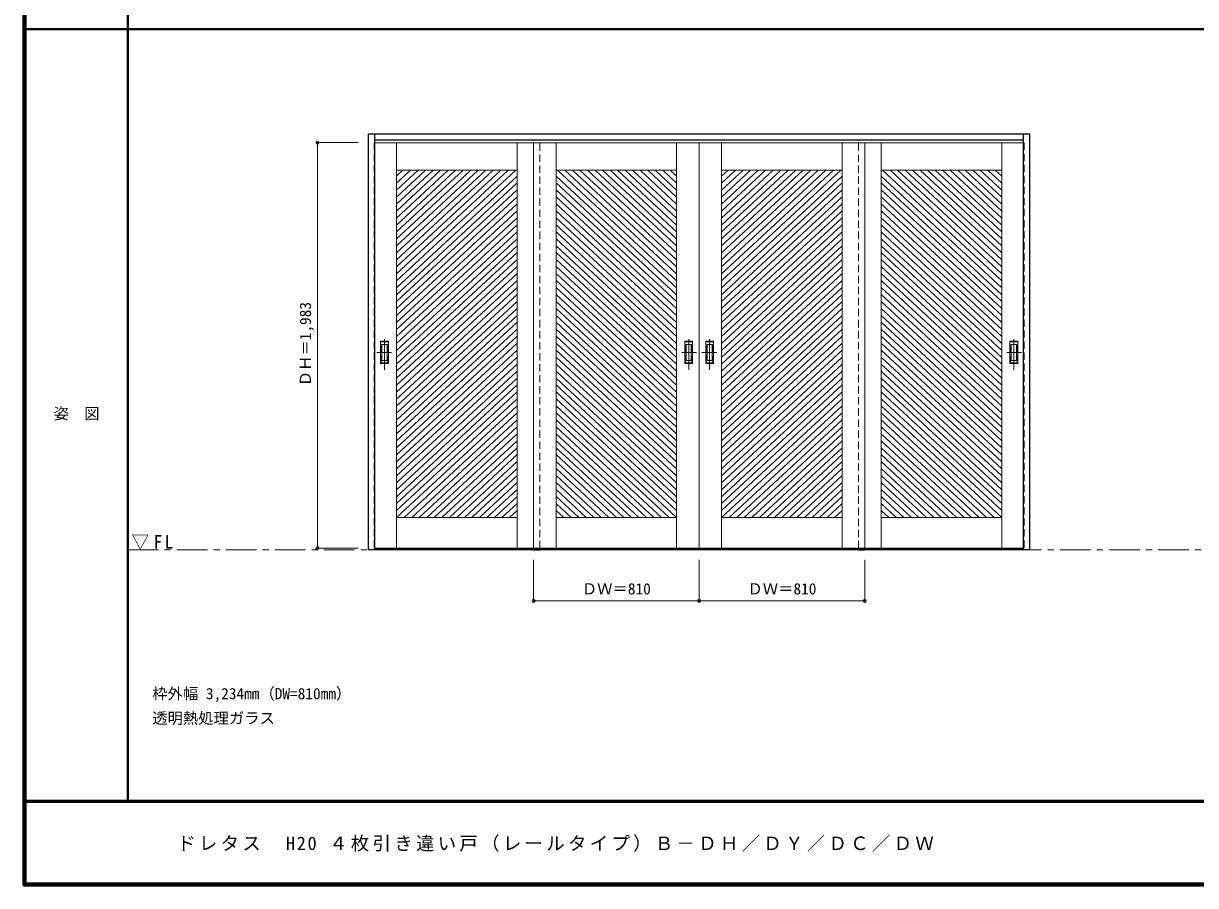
# Model space of a CAD drawing. Units: millimetres, scale not verified. Extents: x -6000 to 5700, y -4307 to 4260.
# Drawn here: x -6000 to -267, y -4205 to 12 of the extents above; entities that cross this region are included whole.
import ezdxf
from ezdxf.enums import TextEntityAlignment as Align

# ---------------------------------------------------------------- set-up
doc = ezdxf.new("R2010")
doc.units = ezdxf.units.MM
doc.header["$LTSCALE"] = 30
doc.header["$PDMODE"] = 32
doc.header["$PDSIZE"] = 15
doc.linetypes.add('CHAIN1', pattern=[8, 5, -1, 1, -1])
doc.linetypes.add('DASHED1', pattern=[1.8, 1.2, -0.6])
for name, color, linetype, lineweight in [('0-1_通り芯', 7, 'CHAIN1', 18), ('0-2_扉', 7, 'Continuous', 18), ('0-4_枠', 3, 'Continuous', 25), ('0-6_引手', 7, 'Continuous', 18), ('0-B_寸法', 7, 'Continuous', 9), ('0-C_ハッチ', 4, 'Continuous', 9), ('F-1_枠', 6, 'Continuous', 40)]:
    doc.layers.add(name, color=color, linetype=linetype, lineweight=lineweight)
doc.layers.add('0-A_文字', color=7, linetype='Continuous')
doc.layers.add('F-A_文字', color=7, linetype='Continuous')
doc.styles.add('ＭＳ ゴシック', font='')
doc.styles.get('ＭＳ ゴシック').set_extended_font_data('MS Gothic')

msp = doc.modelspace()

# ---------------------------------------------------------------- linework, layer by layer
at = {"layer": '0-1_通り芯'}
msp.add_line((-5490, -2562.5), (5690, -2562.5), dxfattribs=at)
at = {"layer": '0-2_扉', "color": 4, "linetype": 'DASHED1', "lineweight": 9}
for p, q in [((-4285, -571.5), (-4285, -2554.5)), ((-4282, -571.5), (-4285, -571.5)), ((-3475, -2554.5), (-3475, -571.5)), ((-1915, -2554.5), (-1915, -571.5)), ((-1108, -571.5), (-1105, -571.5)), ((-1105, -571.5), (-1105, -2554.5)), ((-4282, -2554.5), (-4285, -2554.5)), ((-1108, -2554.5), (-1105, -2554.5))]:
    msp.add_line(p, q, dxfattribs=at)
at = {"layer": '0-2_扉'}
for p, q in [((-4282, -571.5), (-3475, -571.5)), ((-4175, -571.5), (-4175, -2554.5)), ((-3585, -571.5), (-3585, -2554.5)), ((-2695, -571.5), (-3505, -571.5)), ((-3395, -571.5), (-3395, -2554.5)), ((-2805, -571.5), (-2805, -2554.5)), ((-2695, -571.5), (-2695, -2554.5)), ((-2695, -571.5), (-1885, -571.5)), ((-2695, -571.5), (-2695, -2554.5)), ((-2585, -571.5), (-2585, -2554.5)), ((-1995, -571.5), (-1995, -2554.5)), ((-1108, -571.5), (-1915, -571.5)), ((-1805, -571.5), (-1805, -2554.5)), ((-1215, -571.5), (-1215, -2554.5)), ((-4175, -706.5), (-3585, -706.5)), ((-2805, -706.5), (-3395, -706.5)), ((-2585, -706.5), (-1995, -706.5)), ((-1215, -706.5), (-1805, -706.5)), ((-4175, -2404.5), (-3585, -2404.5)), ((-2805, -2404.5), (-3395, -2404.5)), ((-2585, -2404.5), (-1995, -2404.5)), ((-1215, -2404.5), (-1805, -2404.5)), ((-4282, -2554.5), (-3475, -2554.5)), ((-1108, -2554.5), (-1915, -2554.5))]:
    msp.add_line(p, q, dxfattribs=at)
at = {"layer": '0-2_扉', "color": 3, "lineweight": 25}
for p, q in [((-3505, -2562.5), (-3475, -2562.5)), ((-1915, -2562.5), (-1885, -2562.5))]:
    msp.add_line(p, q, dxfattribs=at)
at = {"layer": '0-2_扉'}
for points in [[(-2695, -2554.5), (-3505, -2554.5), (-3505, -571.5)], [(-2695, -2554.5), (-1885, -2554.5), (-1885, -571.5)]]:
    msp.add_lwpolyline(points, dxfattribs=at)
at = {"layer": '0-4_枠'}
for p, q in [((-4312, -2562.5), (-4312, -527.5)), ((-4312, -527.5), (-1078, -527.5)), ((-4282, -2562.5), (-4282, -527.5)), ((-4282, -557.5), (-1108, -557.5)), ((-1108, -2562.5), (-1108, -527.5)), ((-1078, -2562.5), (-1078, -527.5)), ((-4282, -2562.5), (-4312, -2562.5)), ((-1108, -2559.5), (-4282, -2559.5)), ((-1108, -2562.5), (-4282, -2562.5)), ((-1078, -2562.5), (-1108, -2562.5))]:
    msp.add_line(p, q, dxfattribs=at)
at = {"layer": '0-6_引手'}
for p, q in [((-4253, -1542), (-4215, -1542)), ((-4253, -1652), (-4253, -1542)), ((-4215, -1652), (-4215, -1542)), ((-2727, -1542), (-2765, -1542)), ((-2765, -1652), (-2765, -1542)), ((-2727, -1652), (-2727, -1542)), ((-2663, -1542), (-2625, -1542)), ((-2663, -1652), (-2663, -1542)), ((-2625, -1652), (-2625, -1542)), ((-1137, -1542), (-1175, -1542)), ((-1175, -1652), (-1175, -1542)), ((-1137, -1652), (-1137, -1542)), ((-4246.5, -1558), (-4221.5, -1558)), ((-4246.5, -1636), (-4246.5, -1558)), ((-4221.5, -1636), (-4221.5, -1558)), ((-2733.5, -1558), (-2758.5, -1558)), ((-2758.5, -1636), (-2758.5, -1558)), ((-2733.5, -1636), (-2733.5, -1558)), ((-2656.5, -1558), (-2631.5, -1558)), ((-2656.5, -1636), (-2656.5, -1558)), ((-2631.5, -1636), (-2631.5, -1558)), ((-1143.5, -1558), (-1168.5, -1558)), ((-1168.5, -1636), (-1168.5, -1558)), ((-1143.5, -1636), (-1143.5, -1558)), ((-4253, -1652), (-4215, -1652)), ((-4246.5, -1636), (-4221.5, -1636)), ((-2727, -1652), (-2765, -1652)), ((-2733.5, -1636), (-2758.5, -1636)), ((-2663, -1652), (-2625, -1652)), ((-2656.5, -1636), (-2631.5, -1636)), ((-1137, -1652), (-1175, -1652)), ((-1143.5, -1636), (-1168.5, -1636))]:
    msp.add_line(p, q, dxfattribs=at)
at = {"layer": '0-6_引手', "linetype": 'CHAIN1'}
for p, q in [((-4234, -1682.23), (-4234, -1511.38)), ((-2746, -1682.23), (-2746, -1511.38)), ((-2644, -1682.23), (-2644, -1511.38)), ((-1156, -1682.23), (-1156, -1511.38)), ((-4272.07, -1597), (-4199.56, -1597)), ((-2707.93, -1597), (-2780.44, -1597)), ((-2682.07, -1597), (-2609.56, -1597)), ((-1117.93, -1597), (-1190.44, -1597))]:
    msp.add_line(p, q, dxfattribs=at)
at = {"layer": '0-6_引手', "linetype": 'DASHED1'}
for p, q in [((-4218, -1648), (-4218, -1546)), ((-2762, -1648), (-2762, -1546)), ((-2628, -1648), (-2628, -1546)), ((-1172, -1648), (-1172, -1546)), ((-4250, -1648), (-4218, -1648)), ((-2730, -1648), (-2762, -1648)), ((-2660, -1648), (-2628, -1648)), ((-1140, -1648), (-1172, -1648))]:
    msp.add_line(p, q, dxfattribs=at)
for points in [[(-4250, -1648), (-4250, -1546), (-4218, -1546)], [(-2730, -1648), (-2730, -1546), (-2762, -1546)], [(-2660, -1648), (-2660, -1546), (-2628, -1546)], [(-1140, -1648), (-1140, -1546), (-1172, -1546)]]:
    msp.add_lwpolyline(points, dxfattribs=at)
at = {"layer": '0-B_寸法', "color": 4}
for p, q in [((-4562, -571), (-4362, -571)), ((-4562, -571), (-4562, -2554)), ((-4562, -2554), (-4362, -2554)), ((-3505, -2812.5), (-3505, -2612.5)), ((-2695, -2812.5), (-2695, -2612.5)), ((-1885, -2812.5), (-1885, -2612.5)), ((-3505, -2812.5), (-1885, -2812.5))]:
    msp.add_line(p, q, dxfattribs=at)
at = {"layer": '0-B_寸法'}
for p in [(-4562, -571), (-4562, -2554), (-3505, -2812.5), (-2695, -2812.5), (-1885, -2812.5)]:
    msp.add_point(p, dxfattribs=at)
at = {"layer": '0-C_ハッチ'}
for p, q in [((-4106.86, -706.5), (-4175, -769.6)), ((-4070.06, -706.5), (-4175, -803.67)), ((-4033.26, -706.5), (-4175, -837.74)), ((-3996.47, -706.5), (-4175, -871.81)), ((-4143.65, -706.5), (-4175, -735.53)), ((-3959.67, -706.5), (-4175, -905.88)), ((-3922.87, -706.5), (-4175, -939.95)), ((-3886.08, -706.5), (-4175, -974.02)), ((-3849.28, -706.5), (-4175, -1008.09)), ((-3812.48, -706.5), (-4175, -1042.16)), ((-3775.69, -706.5), (-4175, -1076.24)), ((-3738.89, -706.5), (-4175, -1110.31)), ((-3702.09, -706.5), (-4175, -1144.38)), ((-3665.3, -706.5), (-4175, -1178.45)), ((-3628.5, -706.5), (-4175, -1212.52)), ((-3591.7, -706.5), (-4175, -1246.59)), ((-3585, -734.37), (-4175, -1280.66)), ((-3395, -734.37), (-2805, -1280.66)), ((-3388.3, -706.5), (-2805, -1246.59)), ((-3351.5, -706.5), (-2805, -1212.52)), ((-3314.71, -706.5), (-2805, -1178.45)), ((-3277.91, -706.5), (-2805, -1144.38)), ((-3241.11, -706.5), (-2805, -1110.31)), ((-3204.32, -706.5), (-2805, -1076.24)), ((-3167.52, -706.5), (-2805, -1042.16)), ((-3130.72, -706.5), (-2805, -1008.09)), ((-3093.93, -706.5), (-2805, -974.02)), ((-3057.13, -706.5), (-2805, -939.95)), ((-3020.33, -706.5), (-2805, -905.88)), ((-2983.53, -706.5), (-2805, -871.81)), ((-2946.74, -706.5), (-2805, -837.74)), ((-2909.94, -706.5), (-2805, -803.67)), ((-2873.14, -706.5), (-2805, -769.6)), ((-2836.35, -706.5), (-2805, -735.53)), ((-2516.86, -706.5), (-2585, -769.6)), ((-2480.06, -706.5), (-2585, -803.67)), ((-2443.26, -706.5), (-2585, -837.74)), ((-2406.47, -706.5), (-2585, -871.81)), ((-2553.65, -706.5), (-2585, -735.53)), ((-2369.67, -706.5), (-2585, -905.88)), ((-2332.87, -706.5), (-2585, -939.95)), ((-2296.08, -706.5), (-2585, -974.02)), ((-2259.28, -706.5), (-2585, -1008.09)), ((-2222.48, -706.5), (-2585, -1042.16)), ((-2185.69, -706.5), (-2585, -1076.24)), ((-2148.89, -706.5), (-2585, -1110.31)), ((-2112.09, -706.5), (-2585, -1144.38)), ((-2075.3, -706.5), (-2585, -1178.45)), ((-2038.5, -706.5), (-2585, -1212.52)), ((-2001.7, -706.5), (-2585, -1246.59)), ((-1995, -734.37), (-2585, -1280.66)), ((-1805, -734.37), (-1215, -1280.66)), ((-1798.3, -706.5), (-1215, -1246.59)), ((-1761.5, -706.5), (-1215, -1212.52)), ((-1724.71, -706.5), (-1215, -1178.45)), ((-1687.91, -706.5), (-1215, -1144.38)), ((-1651.11, -706.5), (-1215, -1110.31)), ((-1614.32, -706.5), (-1215, -1076.24)), ((-1577.52, -706.5), (-1215, -1042.16)), ((-1540.72, -706.5), (-1215, -1008.09)), ((-1503.93, -706.5), (-1215, -974.02)), ((-1467.13, -706.5), (-1215, -939.95)), ((-1430.33, -706.5), (-1215, -905.88)), ((-1393.53, -706.5), (-1215, -871.81)), ((-1356.74, -706.5), (-1215, -837.74)), ((-1319.94, -706.5), (-1215, -803.67)), ((-1283.14, -706.5), (-1215, -769.6)), ((-1246.35, -706.5), (-1215, -735.53)), ((-3585, -768.44), (-4175, -1314.73)), ((-3585, -802.51), (-4175, -1348.8)), ((-3395, -768.44), (-2805, -1314.73)), ((-3395, -802.51), (-2805, -1348.8)), ((-1995, -768.44), (-2585, -1314.73)), ((-1995, -802.51), (-2585, -1348.8)), ((-1805, -768.44), (-1215, -1314.73)), ((-1805, -802.51), (-1215, -1348.8)), ((-3585, -836.58), (-4175, -1382.88)), ((-3395, -836.58), (-2805, -1382.88)), ((-1995, -836.58), (-2585, -1382.88)), ((-1805, -836.58), (-1215, -1382.88)), ((-3585, -870.65), (-4175, -1416.95)), ((-3585, -904.72), (-4175, -1451.02)), ((-3395, -870.65), (-2805, -1416.95)), ((-3395, -904.72), (-2805, -1451.02)), ((-1995, -870.65), (-2585, -1416.95)), ((-1995, -904.72), (-2585, -1451.02)), ((-1805, -870.65), (-1215, -1416.95)), ((-1805, -904.72), (-1215, -1451.02)), ((-3585, -938.79), (-4175, -1485.09)), ((-3585, -972.86), (-4175, -1519.16)), ((-3395, -938.79), (-2805, -1485.09)), ((-3395, -972.86), (-2805, -1519.16)), ((-1995, -938.79), (-2585, -1485.09)), ((-1995, -972.86), (-2585, -1519.16)), ((-1805, -938.79), (-1215, -1485.09)), ((-1805, -972.86), (-1215, -1519.16)), ((-3585, -1006.93), (-4175, -1553.23)), ((-3395, -1006.93), (-2805, -1553.23)), ((-1995, -1006.93), (-2585, -1553.23)), ((-1805, -1006.93), (-1215, -1553.23)), ((-3585, -1041.01), (-4175, -1587.3)), ((-3585, -1075.08), (-4175, -1621.37)), ((-3395, -1041.01), (-2805, -1587.3)), ((-3395, -1075.08), (-2805, -1621.37)), ((-1995, -1041.01), (-2585, -1587.3)), ((-1995, -1075.08), (-2585, -1621.37)), ((-1805, -1041.01), (-1215, -1587.3)), ((-1805, -1075.08), (-1215, -1621.37)), ((-3585, -1109.15), (-4175, -1655.44)), ((-3585, -1143.22), (-4175, -1689.51)), ((-3395, -1109.15), (-2805, -1655.44)), ((-3395, -1143.22), (-2805, -1689.51)), ((-1995, -1109.15), (-2585, -1655.44)), ((-1995, -1143.22), (-2585, -1689.51)), ((-1805, -1109.15), (-1215, -1655.44)), ((-1805, -1143.22), (-1215, -1689.51)), ((-3585, -1177.29), (-4175, -1723.59)), ((-3395, -1177.29), (-2805, -1723.59)), ((-1995, -1177.29), (-2585, -1723.59)), ((-1805, -1177.29), (-1215, -1723.59)), ((-3585, -1211.36), (-4175, -1757.66)), ((-3585, -1245.43), (-4175, -1791.73)), ((-3395, -1211.36), (-2805, -1757.66)), ((-3395, -1245.43), (-2805, -1791.73)), ((-1995, -1211.36), (-2585, -1757.66)), ((-1995, -1245.43), (-2585, -1791.73)), ((-1805, -1211.36), (-1215, -1757.66)), ((-1805, -1245.43), (-1215, -1791.73)), ((-3585, -1279.5), (-4175, -1825.8)), ((-3585, -1313.57), (-4175, -1859.87)), ((-3395, -1279.5), (-2805, -1825.8)), ((-3395, -1313.57), (-2805, -1859.87)), ((-1995, -1279.5), (-2585, -1825.8)), ((-1995, -1313.57), (-2585, -1859.87)), ((-1805, -1279.5), (-1215, -1825.8)), ((-1805, -1313.57), (-1215, -1859.87)), ((-3585, -1347.64), (-4175, -1893.94)), ((-3395, -1347.64), (-2805, -1893.94)), ((-1995, -1347.64), (-2585, -1893.94)), ((-1805, -1347.64), (-1215, -1893.94)), ((-3585, -1381.72), (-4175, -1928.01)), ((-3585, -1415.79), (-4175, -1962.08)), ((-3395, -1381.72), (-2805, -1928.01)), ((-3395, -1415.79), (-2805, -1962.08)), ((-1995, -1381.72), (-2585, -1928.01)), ((-1995, -1415.79), (-2585, -1962.08)), ((-1805, -1381.72), (-1215, -1928.01)), ((-1805, -1415.79), (-1215, -1962.08)), ((-3585, -1449.86), (-4175, -1996.15)), ((-3585, -1483.93), (-4175, -2030.23)), ((-3395, -1449.86), (-2805, -1996.15)), ((-3395, -1483.93), (-2805, -2030.23)), ((-1995, -1449.86), (-2585, -1996.15)), ((-1995, -1483.93), (-2585, -2030.23)), ((-1805, -1449.86), (-1215, -1996.15)), ((-1805, -1483.93), (-1215, -2030.23)), ((-3585, -1518), (-4175, -2064.3)), ((-3395, -1518), (-2805, -2064.3)), ((-1995, -1518), (-2585, -2064.3)), ((-1805, -1518), (-1215, -2064.3)), ((-3585, -1552.07), (-4175, -2098.37)), ((-3585, -1586.14), (-4175, -2132.44)), ((-3395, -1552.07), (-2805, -2098.37)), ((-3395, -1586.14), (-2805, -2132.44)), ((-1995, -1552.07), (-2585, -2098.37)), ((-1995, -1586.14), (-2585, -2132.44)), ((-1805, -1552.07), (-1215, -2098.37)), ((-1805, -1586.14), (-1215, -2132.44)), ((-3585, -1620.21), (-4175, -2166.51)), ((-3585, -1654.28), (-4175, -2200.58)), ((-3395, -1620.21), (-2805, -2166.51)), ((-3395, -1654.28), (-2805, -2200.58)), ((-1995, -1620.21), (-2585, -2166.51)), ((-1995, -1654.28), (-2585, -2200.58)), ((-1805, -1620.21), (-1215, -2166.51)), ((-1805, -1654.28), (-1215, -2200.58)), ((-3585, -1688.36), (-4175, -2234.65)), ((-3395, -1688.36), (-2805, -2234.65)), ((-1995, -1688.36), (-2585, -2234.65)), ((-1805, -1688.36), (-1215, -2234.65)), ((-3585, -1722.43), (-4175, -2268.72)), ((-3585, -1756.5), (-4175, -2302.79)), ((-3395, -1722.43), (-2805, -2268.72)), ((-3395, -1756.5), (-2805, -2302.79)), ((-1995, -1722.43), (-2585, -2268.72)), ((-1995, -1756.5), (-2585, -2302.79)), ((-1805, -1722.43), (-1215, -2268.72)), ((-1805, -1756.5), (-1215, -2302.79)), ((-3585, -1790.57), (-4175, -2336.86)), ((-3585, -1824.64), (-4175, -2370.94)), ((-3395, -1790.57), (-2805, -2336.86)), ((-3395, -1824.64), (-2805, -2370.94)), ((-1995, -1790.57), (-2585, -2336.86)), ((-1995, -1824.64), (-2585, -2370.94)), ((-1805, -1790.57), (-1215, -2336.86)), ((-1805, -1824.64), (-1215, -2370.94)), ((-3585, -1858.71), (-4175, -2405.01)), ((-3395, -1858.71), (-2805, -2405.01)), ((-1995, -1858.71), (-2585, -2405.01)), ((-1805, -1858.71), (-1215, -2405.01)), ((-3585, -1892.78), (-4137.66, -2404.5)), ((-3585, -1926.85), (-4100.86, -2404.5)), ((-3395, -1892.78), (-2842.34, -2404.5)), ((-3395, -1926.85), (-2879.14, -2404.5)), ((-1995, -1892.78), (-2547.66, -2404.5)), ((-1995, -1926.85), (-2510.86, -2404.5)), ((-1805, -1892.78), (-1252.34, -2404.5)), ((-1805, -1926.85), (-1289.14, -2404.5)), ((-3585, -1960.92), (-4064.06, -2404.5)), ((-3585, -1994.99), (-4027.27, -2404.5)), ((-3395, -1960.92), (-2915.94, -2404.5)), ((-3395, -1994.99), (-2952.73, -2404.5)), ((-1995, -1960.92), (-2474.06, -2404.5)), ((-1995, -1994.99), (-2437.27, -2404.5)), ((-1805, -1960.92), (-1325.94, -2404.5)), ((-1805, -1994.99), (-1362.73, -2404.5)), ((-3585, -2029.07), (-3990.47, -2404.5)), ((-3585, -2063.14), (-3953.67, -2404.5)), ((-3395, -2029.07), (-2989.53, -2404.5)), ((-3395, -2063.14), (-3026.33, -2404.5)), ((-1995, -2029.07), (-2400.47, -2404.5)), ((-1995, -2063.14), (-2363.67, -2404.5)), ((-1805, -2029.07), (-1399.53, -2404.5)), ((-1805, -2063.14), (-1436.33, -2404.5)), ((-3585, -2097.21), (-3916.88, -2404.5)), ((-3395, -2097.21), (-3063.13, -2404.5)), ((-1995, -2097.21), (-2326.88, -2404.5)), ((-1805, -2097.21), (-1473.13, -2404.5)), ((-3585, -2131.28), (-3880.08, -2404.5)), ((-3585, -2165.35), (-3843.28, -2404.5)), ((-3395, -2131.28), (-3099.92, -2404.5)), ((-3395, -2165.35), (-3136.72, -2404.5)), ((-1995, -2131.28), (-2290.08, -2404.5)), ((-1995, -2165.35), (-2253.28, -2404.5)), ((-1805, -2131.28), (-1509.92, -2404.5)), ((-1805, -2165.35), (-1546.72, -2404.5)), ((-3585, -2199.42), (-3806.49, -2404.5)), ((-3585, -2233.49), (-3769.69, -2404.5)), ((-3395, -2199.42), (-3173.52, -2404.5)), ((-3395, -2233.49), (-3210.31, -2404.5)), ((-1995, -2199.42), (-2216.49, -2404.5)), ((-1995, -2233.49), (-2179.69, -2404.5)), ((-1805, -2199.42), (-1583.52, -2404.5)), ((-1805, -2233.49), (-1620.31, -2404.5)), ((-3585, -2267.56), (-3732.89, -2404.5)), ((-3395, -2267.56), (-3247.11, -2404.5)), ((-1995, -2267.56), (-2142.89, -2404.5)), ((-1805, -2267.56), (-1657.11, -2404.5)), ((-3585, -2301.63), (-3696.09, -2404.5)), ((-3585, -2335.71), (-3659.3, -2404.5)), ((-3395, -2301.63), (-3283.91, -2404.5)), ((-3395, -2335.71), (-3320.7, -2404.5)), ((-1995, -2301.63), (-2106.09, -2404.5)), ((-1995, -2335.71), (-2069.3, -2404.5)), ((-1805, -2301.63), (-1693.91, -2404.5)), ((-1805, -2335.71), (-1730.7, -2404.5)), ((-3585, -2369.78), (-3622.5, -2404.5)), ((-3395, -2369.78), (-3357.5, -2404.5)), ((-1995, -2369.78), (-2032.5, -2404.5)), ((-1805, -2369.78), (-1767.5, -2404.5))]:
    msp.add_line(p, q, dxfattribs=at)
at = {"layer": 'F-1_枠'}
for p, q in [((-6000, 4175), (-6000, -4205)), ((-5995, 4175), (-5995, -4205)), ((-5990, 4175), (-5990, -4205)), ((-5490, 4175), (-5490, -3790)), ((-6000, -15.5), (5700, -15.5)), ((5700, -3790), (-6000, -3790)), ((5700, -3795), (-6000, -3795)), ((5700, -4195), (-6000, -4195)), ((5700, -4200), (-6000, -4200)), ((5700, -4205), (-6000, -4205))]:
    msp.add_line(p, q, dxfattribs=at)

# ---------------------------------------------------------------- texts
at = {"layer": '0-A_文字', "style": 'ＭＳ ゴシック'}
for s, p in [('枠外幅 3,234mm（DW=810mm）', (-5370, -3310)), ('透明熱処理ガラス', (-5370, -3430))]:
    msp.add_text(s, height=54.99, dxfattribs=at).set_placement(p, align=Align.BOTTOM_LEFT)
at = {"layer": '0-A_文字', "insert": (-5471.25, -2562.5), "char_height": 65.98, "attachment_point": 7, "style": 'ＭＳ ゴシック'}
msp.add_mtext('\\T1.26;\\W0.95;▽FL', dxfattribs=at)
at = {"layer": '0-B_寸法', "style": 'ＭＳ ゴシック'}
msp.add_text('ＤＨ＝1,983', height=54.99, rotation=90, dxfattribs=at).set_placement((-4577, -1762.75), align=Align.BOTTOM_LEFT)
for p in [(-3268.75, -2797.5), (-2458.75, -2797.5)]:
    msp.add_text('ＤＷ＝810', height=54.99, dxfattribs=at).set_placement(p, align=Align.BOTTOM_LEFT)
at = {"layer": 'F-A_文字', "style": 'ＭＳ ゴシック'}
msp.add_text('姿\u3000図', height=54.99, dxfattribs=at).set_placement((-5852.5, -1940.25), align=Align.BOTTOM_LEFT)
at = {"layer": 'F-A_文字', "insert": (-5247.55, -4040), "char_height": 65.98, "attachment_point": 7, "style": 'ＭＳ ゴシック'}
msp.add_mtext('\\T1.18;ドレタス\u3000H20\\~４枚引き違い戸（レールタイプ）Ｂ－ＤＨ／ＤＹ／ＤＣ／ＤＷ', dxfattribs=at)

doc.saveas('drawing.dxf')
